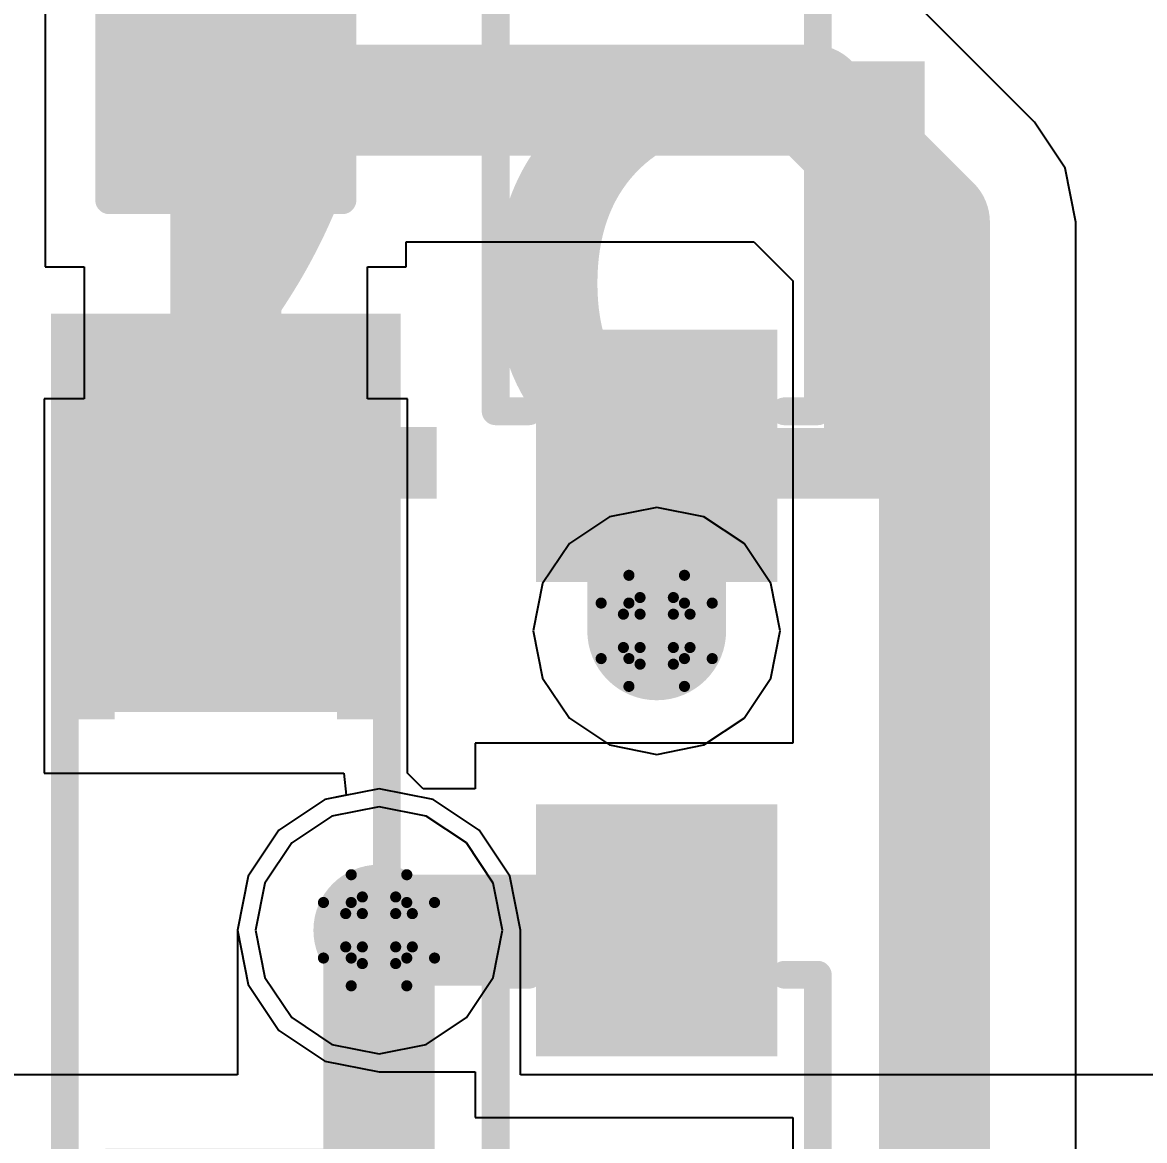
# Model space of a CAD drawing. Header units: inches. Extents: x 0 to 198, y 0 to 199.
# Drawn here: x 1.8011 to 2.0032, y 4.0982 to 4.2995 of the extents above; entities that cross this region are included whole.
import ezdxf

# ---------------------------------------------------------------- set-up
doc = ezdxf.new("R2010")
doc.units = ezdxf.units.IN
doc.header["$MEASUREMENT"] = 0
for name, color, linetype in [('Bottom Layer', 5, 'Continuous'), ('Bottom Overlay', 54, 'Continuous'), ('Bottom Paste', 16, 'Continuous'), ('Bottom Solder', 6, 'Continuous'), ('Drill Drawing', 1, 'Continuous'), ('Layer 1', 16, 'Continuous'), ('Layer 2', 76, 'Continuous'), ('Top Layer', 1, 'Continuous'), ('Top Overlay', 2, 'Continuous'), ('Via Holes', 16, 'Continuous')]:
    doc.layers.add(name, color=color, linetype=linetype)
doc.styles.add('Arial Black_Bold', font='', dxfattribs={"height": 0.2})
doc.styles.get('Arial Black_Bold').set_extended_font_data('Arial Black', bold=True)

# ---------------------------------------------------------------- blocks, each defined once
blk = doc.blocks.new('SFH617A_2X009T_37')
at = {"layer": 'Top Overlay'}
for points in [[(-0.2285979, 0.0459995, 0.005, 0.005, 0), (-0.2285979, 0.0559995, 0.005, 0.005, 0)], [(-0.2235979, 0.0509995, 0.005, 0.005, 0), (-0.2285979, 0.0559995, 0.005, 0.005, 0)], [(-0.2285979, 0.0459995, 0.005, 0.005, 0), (-0.2235979, 0.0509995, 0.005, 0.005, 0)]]:
    blk.add_lwpolyline(points, format="xyseb", dxfattribs=at)
for points in [[(-0.2298479, 0.0559995, 0.0025, 0.0025, 1), (-0.2273479, 0.0559995, 0.0025, 0.0025, 1)], [(-0.2298479, 0.0559995, 0.0025, 0.0025, 1), (-0.2273479, 0.0559995, 0.0025, 0.0025, 1)], [(-0.2248479, 0.0509995, 0.0025, 0.0025, 1), (-0.2223479, 0.0509995, 0.0025, 0.0025, 1)], [(-0.2248479, 0.0509995, 0.0025, 0.0025, 1), (-0.2223479, 0.0509995, 0.0025, 0.0025, 1)], [(-0.2298479, 0.0459995, 0.0025, 0.0025, 1), (-0.2273479, 0.0459995, 0.0025, 0.0025, 1)], [(-0.2298479, 0.0459995, 0.0025, 0.0025, 1), (-0.2273479, 0.0459995, 0.0025, 0.0025, 1)]]:
    blk.add_lwpolyline(points, format="xyseb", close=True, dxfattribs=at)
blk = doc.blocks.new('R___0603_B_116')
at = {"layer": 'Bottom Layer'}
for points in [[(-0.0450004, -0.0175009), (-0.0450004, 0.0174991), (-0.0150004, 0.0174991), (-0.0150004, -0.0175009)], [(0.0149996, -0.0175009), (0.0149996, 0.0174991), (0.0449996, 0.0174991), (0.0449996, -0.0175009)]]:
    blk.add_hatch(color=5, dxfattribs=at).paths.add_polyline_path(points)
at = {"layer": 'Bottom Paste'}
for points in [[(-0.0450004, -0.0175009), (-0.0450004, 0.0174991), (-0.0150004, 0.0174991), (-0.0150004, -0.0175009)], [(0.0149996, -0.0175009), (0.0149996, 0.0174991), (0.0449996, 0.0174991), (0.0449996, -0.0175009)]]:
    blk.add_hatch(color=16, dxfattribs=at).paths.add_polyline_path(points)
at = {"layer": 'Bottom Solder'}
for points in [[(-0.0490004, -0.0215009), (-0.0490004, 0.0214991), (-0.0110004, 0.0214991), (-0.0110004, -0.0215009)], [(0.0109996, -0.0215009), (0.0109996, 0.0214991), (0.0489996, 0.0214991), (0.0489996, -0.0215009)]]:
    blk.add_hatch(color=6, dxfattribs=at).paths.add_polyline_path(points)
at = {"layer": 'Bottom Overlay'}
for points in [[(-0.0480004, -0.0210009, 0.005, 0.005, 0), (-0.0480004, 0.0209991, 0.005, 0.005, 0)], [(0.0479996, 0.0209991, 0.005, 0.005, 0), (-0.0480004, 0.0209991, 0.005, 0.005, 0)], [(0.0479996, -0.0210009, 0.005, 0.005, 0), (0.0479996, 0.0209991, 0.005, 0.005, 0)], [(0.0479996, -0.0210009, 0.005, 0.005, 0), (-0.0480004, -0.0210009, 0.005, 0.005, 0)]]:
    blk.add_lwpolyline(points, format="xyseb", dxfattribs=at)
for points in [[(-0.0492504, 0.0209991, 0.0025, 0.0025, 1), (-0.0467504, 0.0209991, 0.0025, 0.0025, 1)], [(-0.0492504, 0.0209991, 0.0025, 0.0025, 1), (-0.0467504, 0.0209991, 0.0025, 0.0025, 1)], [(0.0467496, 0.0209991, 0.0025, 0.0025, 1), (0.0492496, 0.0209991, 0.0025, 0.0025, 1)], [(0.0467496, 0.0209991, 0.0025, 0.0025, 1), (0.0492496, 0.0209991, 0.0025, 0.0025, 1)], [(-0.0492504, -0.0210009, 0.0025, 0.0025, 1), (-0.0467504, -0.0210009, 0.0025, 0.0025, 1)], [(-0.0492504, -0.0210009, 0.0025, 0.0025, 1), (-0.0467504, -0.0210009, 0.0025, 0.0025, 1)], [(0.0467496, -0.0210009, 0.0025, 0.0025, 1), (0.0492496, -0.0210009, 0.0025, 0.0025, 1)], [(0.0467496, -0.0210009, 0.0025, 0.0025, 1), (0.0492496, -0.0210009, 0.0025, 0.0025, 1)]]:
    blk.add_lwpolyline(points, format="xyseb", close=True, dxfattribs=at)
blk = doc.blocks.new('SOD_123_B_269')
at = {"layer": 'Bottom Layer'}
for points in [[(-0.0807083, -0.01771565), (-0.0807083, 0.01771745), (-0.0433067, 0.01771745), (-0.0433067, -0.01771565)], [(0.0433077, -0.01771565), (0.0433077, 0.01771745), (0.0807093, 0.01771745), (0.0807093, -0.01771565)]]:
    blk.add_hatch(color=5, dxfattribs=at).paths.add_polyline_path(points)
at = {"layer": 'Bottom Overlay'}
for points in [[(0.0379985, 0.0199989), (0.1109985, 0.0199989), (0.1109985, 0.0314949), (0.0379985, 0.0314949)], [(0.0834535, -0.0310001), (0.1109955, -0.0310001), (0.1109955, 0.0309999), (0.0834535, 0.0309999)], [(0.0380015, -0.0314961), (0.1109995, -0.0314961), (0.1109995, -0.0200001), (0.0380015, -0.0200001)]]:
    blk.add_hatch(color=54, dxfattribs=at).paths.add_polyline_path(points)
at = {"layer": 'Bottom Paste'}
for points in [[(-0.0807083, -0.01771565), (-0.0807083, 0.01771745), (-0.0433067, 0.01771745), (-0.0433067, -0.01771565)], [(0.0433077, -0.01771565), (0.0433077, 0.01771745), (0.0807093, 0.01771745), (0.0807093, -0.01771565)]]:
    blk.add_hatch(color=16, dxfattribs=at).paths.add_polyline_path(points)
at = {"layer": 'Bottom Solder'}
for points in [[(-0.0847083, -0.02171565), (-0.0847083, 0.02171745), (-0.0393067, 0.02171745), (-0.0393067, -0.02171565)], [(0.0393077, -0.02171565), (0.0393077, 0.02171745), (0.0847093, 0.02171745), (0.0847093, -0.02171565)]]:
    blk.add_hatch(color=6, dxfattribs=at).paths.add_polyline_path(points)
at = {"layer": 'Bottom Overlay'}
for points in [[(-0.0539995, 0.0290009, 0.005, 0.005, 0), (-0.0539995, 0.0230009, 0.005, 0.005, 0)], [(-0.0539995, 0.0290009, 0.005, 0.005, 0), (0.0380005, 0.0290009, 0.005, 0.005, 0)], [(-0.0539995, -0.0229991, 0.005, 0.005, 0), (-0.0539995, -0.0289991, 0.005, 0.005, 0)], [(-0.0539995, -0.0289991, 0.005, 0.005, 0), (0.0380005, -0.0289991, 0.005, 0.005, 0)]]:
    blk.add_lwpolyline(points, format="xyseb", dxfattribs=at)
for points in [[(-0.0552495, 0.0290009, 0.0025, 0.0025, 1), (-0.0527495, 0.0290009, 0.0025, 0.0025, 1)], [(-0.0552495, 0.0290009, 0.0025, 0.0025, 1), (-0.0527495, 0.0290009, 0.0025, 0.0025, 1)], [(0.0367505, 0.0290009, 0.0025, 0.0025, 1), (0.0392505, 0.0290009, 0.0025, 0.0025, 1)], [(-0.0552495, 0.0230009, 0.0025, 0.0025, 1), (-0.0527495, 0.0230009, 0.0025, 0.0025, 1)], [(-0.0552495, -0.0229991, 0.0025, 0.0025, 1), (-0.0527495, -0.0229991, 0.0025, 0.0025, 1)], [(-0.0552495, -0.0289991, 0.0025, 0.0025, 1), (-0.0527495, -0.0289991, 0.0025, 0.0025, 1)], [(-0.0552495, -0.0289991, 0.0025, 0.0025, 1), (-0.0527495, -0.0289991, 0.0025, 0.0025, 1)], [(0.0367505, -0.0289991, 0.0025, 0.0025, 1), (0.0392505, -0.0289991, 0.0025, 0.0025, 1)]]:
    blk.add_lwpolyline(points, format="xyseb", close=True, dxfattribs=at)
blk = doc.blocks.new('SOD_123_B_270')
at = {"layer": 'Bottom Layer'}
for points in [[(-0.080709, -0.01771605), (-0.080709, 0.01771705), (-0.0433074, 0.01771705), (-0.0433074, -0.01771605)], [(0.043307, -0.01771605), (0.043307, 0.01771705), (0.0807086, 0.01771705), (0.0807086, -0.01771605)]]:
    blk.add_hatch(color=5, dxfattribs=at).paths.add_polyline_path(points)
at = {"layer": 'Bottom Overlay'}
for points in [[(0.0379978, 0.0199893), (0.1109978, 0.0199893), (0.1109978, 0.0314853), (0.0379978, 0.0314853)], [(0.0834698, -0.0310107), (0.1110138, -0.0310107), (0.1110138, 0.0309893), (0.0834698, 0.0309893)], [(0.0379998, -0.0315067), (0.1109998, -0.0315067), (0.1109998, -0.0200107), (0.0379998, -0.0200107)]]:
    blk.add_hatch(color=54, dxfattribs=at).paths.add_polyline_path(points)
at = {"layer": 'Bottom Paste'}
for points in [[(-0.080709, -0.01771605), (-0.080709, 0.01771705), (-0.0433074, 0.01771705), (-0.0433074, -0.01771605)], [(0.043307, -0.01771605), (0.043307, 0.01771705), (0.0807086, 0.01771705), (0.0807086, -0.01771605)]]:
    blk.add_hatch(color=16, dxfattribs=at).paths.add_polyline_path(points)
at = {"layer": 'Bottom Solder'}
for points in [[(-0.084709, -0.02171605), (-0.084709, 0.02171705), (-0.0393074, 0.02171705), (-0.0393074, -0.02171605)], [(0.039307, -0.02171605), (0.039307, 0.02171705), (0.0847086, 0.02171705), (0.0847086, -0.02171605)]]:
    blk.add_hatch(color=6, dxfattribs=at).paths.add_polyline_path(points)
at = {"layer": 'Bottom Overlay'}
for points in [[(-0.0540002, 0.0290005, 0.005, 0.005, 0), (-0.0540002, 0.0230005, 0.005, 0.005, 0)], [(-0.0540002, 0.0290005, 0.005, 0.005, 0), (0.0379998, 0.0290005, 0.005, 0.005, 0)], [(-0.0540002, -0.0229995, 0.005, 0.005, 0), (-0.0540002, -0.0289995, 0.005, 0.005, 0)], [(-0.0540002, -0.0289995, 0.005, 0.005, 0), (0.0379998, -0.0289995, 0.005, 0.005, 0)]]:
    blk.add_lwpolyline(points, format="xyseb", dxfattribs=at)
for points in [[(-0.0552502, 0.0290005, 0.0025, 0.0025, 1), (-0.0527502, 0.0290005, 0.0025, 0.0025, 1)], [(-0.0552502, 0.0290005, 0.0025, 0.0025, 1), (-0.0527502, 0.0290005, 0.0025, 0.0025, 1)], [(0.0367498, 0.0290005, 0.0025, 0.0025, 1), (0.0392498, 0.0290005, 0.0025, 0.0025, 1)], [(-0.0552502, 0.0230005, 0.0025, 0.0025, 1), (-0.0527502, 0.0230005, 0.0025, 0.0025, 1)], [(-0.0552502, -0.0229995, 0.0025, 0.0025, 1), (-0.0527502, -0.0229995, 0.0025, 0.0025, 1)], [(-0.0552502, -0.0289995, 0.0025, 0.0025, 1), (-0.0527502, -0.0289995, 0.0025, 0.0025, 1)], [(-0.0552502, -0.0289995, 0.0025, 0.0025, 1), (-0.0527502, -0.0289995, 0.0025, 0.0025, 1)], [(0.0367498, -0.0289995, 0.0025, 0.0025, 1), (0.0392498, -0.0289995, 0.0025, 0.0025, 1)]]:
    blk.add_lwpolyline(points, format="xyseb", close=True, dxfattribs=at)
blk = doc.blocks.new('SOD_123_B_273')
at = {"layer": 'Bottom Layer'}
for points in [[(-0.0807086, -0.01771665), (-0.0807086, 0.01771645), (-0.043307, 0.01771645), (-0.043307, -0.01771665)], [(0.0433074, -0.01771665), (0.0433074, 0.01771645), (0.080709, 0.01771645), (0.080709, -0.01771665)]]:
    blk.add_hatch(color=5, dxfattribs=at).paths.add_polyline_path(points)
at = {"layer": 'Bottom Overlay'}
for points in [[(0.0379888, 0.0199989), (0.1109868, 0.0199989), (0.1109868, 0.0314949), (0.0379888, 0.0314949)], [(0.0834378, -0.0310001), (0.1109818, -0.0310001), (0.1109818, 0.0309999), (0.0834378, 0.0309999)], [(0.0379878, -0.0314961), (0.1109878, -0.0314961), (0.1109878, -0.0200001), (0.0379878, -0.0200001)]]:
    blk.add_hatch(color=54, dxfattribs=at).paths.add_polyline_path(points)
at = {"layer": 'Bottom Paste'}
for points in [[(-0.0807086, -0.01771665), (-0.0807086, 0.01771645), (-0.043307, 0.01771645), (-0.043307, -0.01771665)], [(0.0433074, -0.01771665), (0.0433074, 0.01771645), (0.080709, 0.01771645), (0.080709, -0.01771665)]]:
    blk.add_hatch(color=16, dxfattribs=at).paths.add_polyline_path(points)
at = {"layer": 'Bottom Solder'}
for points in [[(-0.0847086, -0.02171665), (-0.0847086, 0.02171645), (-0.039307, 0.02171645), (-0.039307, -0.02171665)], [(0.0393074, -0.02171665), (0.0393074, 0.02171645), (0.084709, 0.02171645), (0.084709, -0.02171665)]]:
    blk.add_hatch(color=6, dxfattribs=at).paths.add_polyline_path(points)
at = {"layer": 'Bottom Overlay'}
for points in [[(-0.0539998, 0.0229999, 0.005, 0.005, 0), (-0.0539998, 0.0289999, 0.005, 0.005, 0)], [(0.0380002, 0.0289999, 0.005, 0.005, 0), (-0.0539998, 0.0289999, 0.005, 0.005, 0)], [(-0.0539998, -0.0290001, 0.005, 0.005, 0), (-0.0539998, -0.0230001, 0.005, 0.005, 0)], [(0.0380002, -0.0290001, 0.005, 0.005, 0), (-0.0539998, -0.0290001, 0.005, 0.005, 0)]]:
    blk.add_lwpolyline(points, format="xyseb", dxfattribs=at)
for points in [[(-0.0552498, 0.0289999, 0.0025, 0.0025, 1), (-0.0527498, 0.0289999, 0.0025, 0.0025, 1)], [(-0.0552498, 0.0289999, 0.0025, 0.0025, 1), (-0.0527498, 0.0289999, 0.0025, 0.0025, 1)], [(0.0367502, 0.0289999, 0.0025, 0.0025, 1), (0.0392502, 0.0289999, 0.0025, 0.0025, 1)], [(-0.0552498, 0.0229999, 0.0025, 0.0025, 1), (-0.0527498, 0.0229999, 0.0025, 0.0025, 1)], [(-0.0552498, -0.0230001, 0.0025, 0.0025, 1), (-0.0527498, -0.0230001, 0.0025, 0.0025, 1)], [(-0.0552498, -0.0290001, 0.0025, 0.0025, 1), (-0.0527498, -0.0290001, 0.0025, 0.0025, 1)], [(-0.0552498, -0.0290001, 0.0025, 0.0025, 1), (-0.0527498, -0.0290001, 0.0025, 0.0025, 1)], [(0.0367502, -0.0290001, 0.0025, 0.0025, 1), (0.0392502, -0.0290001, 0.0025, 0.0025, 1)]]:
    blk.add_lwpolyline(points, format="xyseb", close=True, dxfattribs=at)

msp = doc.modelspace()

# ---------------------------------------------------------------- hatches: boundary and pattern name
at = {"layer": 'Bottom Layer'}
h = msp.add_hatch(color=5, dxfattribs=at)
edge = h.paths.add_edge_path()
edge.add_arc((1.9153102, 4.19), 0.011811, 0, 360)
h = msp.add_hatch(color=5, dxfattribs=at)
edge = h.paths.add_edge_path()
edge.add_arc((1.8653096, 4.1360874), 0.011811, 0, 360)
at = {"layer": 'Layer 1'}
h = msp.add_hatch(color=16, dxfattribs=at)
edge = h.paths.add_edge_path()
edge.add_arc((1.9153102, 4.19), 0.011811, 0, 360)
h = msp.add_hatch(color=16, dxfattribs=at)
edge = h.paths.add_edge_path()
edge.add_arc((1.8653096, 4.1360874), 0.011811, 0, 360)
at = {"layer": 'Layer 2'}
h = msp.add_hatch(color=76, dxfattribs=at)
edge = h.paths.add_edge_path()
edge.add_arc((1.9153102, 4.19), 0.011811, 0, 360)
h = msp.add_hatch(color=76, dxfattribs=at)
edge = h.paths.add_edge_path()
edge.add_arc((1.8653096, 4.1360874), 0.011811, 0, 360)
at = {"layer": 'Top Layer'}
h = msp.add_hatch(color=1, dxfattribs=at)
edge = h.paths.add_edge_path()
edge.add_arc((1.9153102, 4.19), 0.011811, 0, 360)
h = msp.add_hatch(color=1, dxfattribs=at)
edge = h.paths.add_edge_path()
edge.add_arc((1.8653096, 4.1360874), 0.011811, 0, 360)
at = {"layer": 'Via Holes'}
h = msp.add_hatch(color=7, dxfattribs=at)
edge = h.paths.add_edge_path()
edge.add_arc((1.9153102, 4.19), 0.0059055, 0, 360)
h = msp.add_hatch(color=7, dxfattribs=at)
edge = h.paths.add_edge_path()
edge.add_arc((1.8653096, 4.1360874), 0.0059055, 0, 360)

# ---------------------------------------------------------------- linework, layer by layer
at = {"layer": 'Bottom Layer'}
for p, q in [((1.8052256, 4.3155359), (1.8052256, 4.2555359)), ((1.9833336, 4.2815808), (1.9613545, 4.3035599)), ((1.9888591, 4.2733114), (1.9833336, 4.2815808)), ((1.9907994, 4.2635568), (1.9888591, 4.2733114)), ((1.9907994, 3.9960398), (1.9907994, 4.2635568)), ((1.8702256, 4.2555359), (1.8702256, 4.2600461)), ((1.8702256, 4.2600461), (1.9327723, 4.2600461)), ((1.9327723, 4.2600461), (1.9398198, 4.2529986)), ((1.8052256, 4.2555359), (1.8122388, 4.2555359)), ((1.8122388, 4.2555359), (1.8122388, 4.2317967)), ((1.8632184, 4.2317967), (1.8632184, 4.2555359)), ((1.8632184, 4.2555359), (1.8702256, 4.2555359)), ((1.9398198, 4.2529986), (1.9398198, 4.1697859)), ((1.8122388, 4.2317967), (1.8050091, 4.2317967)), ((1.8050091, 4.2317967), (1.8050091, 4.1643951)), ((1.8704421, 4.2317967), (1.8632184, 4.2317967)), ((1.8704421, 4.1643952), (1.8704421, 4.2317967)), ((1.9398198, 4.1697859), (1.8825951, 4.1697859)), ((1.8825951, 4.1697859), (1.8825951, 4.1615772)), ((1.8050091, 4.1643951), (1.8589728, 4.1643951)), ((1.8589728, 4.1643951), (1.8593667, 4.1603951)), ((1.8732749, 4.1615772), (1.8704421, 4.1643952)), ((1.8593667, 4.1603951), (1.8555551, 4.1596369)), ((1.8825951, 4.1615772), (1.8732749, 4.1615772)), ((1.8555551, 4.1596369), (1.8472856, 4.1541114)), ((1.8472856, 4.1541114), (1.8417601, 4.1458419)), ((1.8417601, 4.1458419), (1.8398198, 4.1360874)), ((1.8398198, 4.1360874), (1.8417601, 4.1263329)), ((1.8417601, 4.1263329), (1.8472856, 4.1180634)), ((1.8472856, 4.1180634), (1.8555551, 4.1125379)), ((1.8555551, 4.1125379), (1.8653096, 4.1105976)), ((1.8653096, 4.1105976), (1.8825951, 4.1105976)), ((1.8825951, 4.1105976), (1.8825951, 4.1023843)), ((1.8825951, 4.1023843), (1.9398198, 4.1023843)), ((1.9398198, 4.1023843), (1.9398198, 3.9960398))]:
    msp.add_line(p, q, dxfattribs=at)
for points in [[(1.8377276, 4.2855359, 0.02, 0.02, 0), (1.9433305, 4.2855359, 0.02, 0.02, 0)], [(1.8377276, 4.2855359, 0.02, 0.02, 0), (1.8377286, 4.2855349, 0.02, 0.02, 0)], [(1.8377286, 4.1980969, 0.02, 0.02, 0), (1.8377286, 4.2855349, 0.02, 0.02, 0)], [(1.9433305, 4.2855359, 0.02, 0.02, 0), (1.9653096, 4.2635568, 0.02, 0.02, 0)], [(1.9653096, 3.9960398, 0.02, 0.02, 0), (1.9653096, 4.2635568, 0.02, 0.02, 0)], [(1.9153096, 4.2215199, 0.025, 0.025, 0), (1.9153102, 4.2215193, 0.025, 0.025, 0)], [(1.9153102, 4.19, 0.025, 0.025, 0), (1.9153102, 4.2215193, 0.025, 0.025, 0)], [(1.8377286, 4.1980969, 0.02, 0.02, 0), (1.8377296, 4.1980959, 0.02, 0.02, 0)], [(1.8653096, 4.1360874, 0.02, 0.02, 0), (1.9153096, 4.1360874, 0.02, 0.02, 0)]]:
    msp.add_lwpolyline(points, format="xyseb", dxfattribs=at)
for points in [[(1.8327276, 4.2855359, 0.01, 0.01, 1), (1.8427276, 4.2855359, 0.01, 0.01, 1)], [(1.8327276, 4.2855359, 0.01, 0.01, 1), (1.8427276, 4.2855359, 0.01, 0.01, 1)], [(1.8327286, 4.2855349, 0.01, 0.01, 1), (1.8427286, 4.2855349, 0.01, 0.01, 1)], [(1.8327286, 4.2855349, 0.01, 0.01, 1), (1.8427286, 4.2855349, 0.01, 0.01, 1)], [(1.9383305, 4.2855359, 0.01, 0.01, 1), (1.9483305, 4.2855359, 0.01, 0.01, 1)], [(1.9383305, 4.2855359, 0.01, 0.01, 1), (1.9483305, 4.2855359, 0.01, 0.01, 1)], [(1.9603096, 4.2635568, 0.01, 0.01, 1), (1.9703096, 4.2635568, 0.01, 0.01, 1)], [(1.9603096, 4.2635568, 0.01, 0.01, 1), (1.9703096, 4.2635568, 0.01, 0.01, 1)], [(1.9090596, 4.2215199, 0.0125, 0.0125, 1), (1.9215596, 4.2215199, 0.0125, 0.0125, 1)], [(1.9090602, 4.2215193, 0.0125, 0.0125, 1), (1.9215602, 4.2215193, 0.0125, 0.0125, 1)], [(1.9090602, 4.2215193, 0.0125, 0.0125, 1), (1.9215602, 4.2215193, 0.0125, 0.0125, 1)], [(1.8327286, 4.1980969, 0.01, 0.01, 1), (1.8427286, 4.1980969, 0.01, 0.01, 1)], [(1.8327286, 4.1980969, 0.01, 0.01, 1), (1.8427286, 4.1980969, 0.01, 0.01, 1)], [(1.8327296, 4.1980959, 0.01, 0.01, 1), (1.8427296, 4.1980959, 0.01, 0.01, 1)], [(1.9090602, 4.19, 0.0125, 0.0125, 1), (1.9215602, 4.19, 0.0125, 0.0125, 1)], [(1.8603096, 4.1360874, 0.01, 0.01, 1), (1.8703096, 4.1360874, 0.01, 0.01, 1)], [(1.9103096, 4.1360874, 0.01, 0.01, 1), (1.9203096, 4.1360874, 0.01, 0.01, 1)]]:
    msp.add_lwpolyline(points, format="xyseb", close=True, dxfattribs=at)
at = {"layer": 'Drill Drawing'}
for points in [[(1.9103102, 4.195, 0.002, 0.002, 0), (1.9103102, 4.2, 0.002, 0.002, 0)], [(1.9103102, 4.2, 0.002, 0.002, 0), (1.9203102, 4.2, 0.002, 0.002, 0)], [(1.9203102, 4.195, 0.002, 0.002, 0), (1.9203102, 4.2, 0.002, 0.002, 0)], [(1.9123102, 4.193, 0.002, 0.002, 0), (1.9123102, 4.196, 0.002, 0.002, 0)], [(1.9123102, 4.196, 0.002, 0.002, 0), (1.9183102, 4.196, 0.002, 0.002, 0)], [(1.9183102, 4.193, 0.002, 0.002, 0), (1.9183102, 4.196, 0.002, 0.002, 0)], [(1.9053102, 4.185, 0.002, 0.002, 0), (1.9053102, 4.195, 0.002, 0.002, 0)], [(1.9053102, 4.195, 0.002, 0.002, 0), (1.9103102, 4.195, 0.002, 0.002, 0)], [(1.9203102, 4.195, 0.002, 0.002, 0), (1.9253102, 4.195, 0.002, 0.002, 0)], [(1.9253102, 4.185, 0.002, 0.002, 0), (1.9253102, 4.195, 0.002, 0.002, 0)], [(1.9093102, 4.187, 0.002, 0.002, 0), (1.9093102, 4.193, 0.002, 0.002, 0)], [(1.9093102, 4.193, 0.002, 0.002, 0), (1.9123102, 4.193, 0.002, 0.002, 0)], [(1.9183102, 4.193, 0.002, 0.002, 0), (1.9213102, 4.193, 0.002, 0.002, 0)], [(1.9213102, 4.187, 0.002, 0.002, 0), (1.9213102, 4.193, 0.002, 0.002, 0)], [(1.9093102, 4.187, 0.002, 0.002, 0), (1.9123102, 4.187, 0.002, 0.002, 0)], [(1.9123102, 4.184, 0.002, 0.002, 0), (1.9123102, 4.187, 0.002, 0.002, 0)], [(1.9183102, 4.187, 0.002, 0.002, 0), (1.9213102, 4.187, 0.002, 0.002, 0)], [(1.9183102, 4.184, 0.002, 0.002, 0), (1.9183102, 4.187, 0.002, 0.002, 0)], [(1.9053102, 4.185, 0.002, 0.002, 0), (1.9103102, 4.185, 0.002, 0.002, 0)], [(1.9103102, 4.18, 0.002, 0.002, 0), (1.9103102, 4.185, 0.002, 0.002, 0)], [(1.9123102, 4.184, 0.002, 0.002, 0), (1.9183102, 4.184, 0.002, 0.002, 0)], [(1.9203102, 4.185, 0.002, 0.002, 0), (1.9253102, 4.185, 0.002, 0.002, 0)], [(1.9203102, 4.18, 0.002, 0.002, 0), (1.9203102, 4.185, 0.002, 0.002, 0)], [(1.9103102, 4.18, 0.002, 0.002, 0), (1.9203102, 4.18, 0.002, 0.002, 0)], [(1.8603096, 4.1410874, 0.002, 0.002, 0), (1.8603096, 4.1460874, 0.002, 0.002, 0)], [(1.8603096, 4.1460874, 0.002, 0.002, 0), (1.8703096, 4.1460874, 0.002, 0.002, 0)], [(1.8703096, 4.1410874, 0.002, 0.002, 0), (1.8703096, 4.1460874, 0.002, 0.002, 0)], [(1.8553096, 4.1310874, 0.002, 0.002, 0), (1.8553096, 4.1410874, 0.002, 0.002, 0)], [(1.8553096, 4.1410874, 0.002, 0.002, 0), (1.8603096, 4.1410874, 0.002, 0.002, 0)], [(1.8623096, 4.1390874, 0.002, 0.002, 0), (1.8623096, 4.1420874, 0.002, 0.002, 0)], [(1.8623096, 4.1420874, 0.002, 0.002, 0), (1.8683096, 4.1420874, 0.002, 0.002, 0)], [(1.8683096, 4.1390874, 0.002, 0.002, 0), (1.8683096, 4.1420874, 0.002, 0.002, 0)], [(1.8703096, 4.1410874, 0.002, 0.002, 0), (1.8753096, 4.1410874, 0.002, 0.002, 0)], [(1.8753096, 4.1310874, 0.002, 0.002, 0), (1.8753096, 4.1410874, 0.002, 0.002, 0)], [(1.8593096, 4.1330874, 0.002, 0.002, 0), (1.8593096, 4.1390874, 0.002, 0.002, 0)], [(1.8593096, 4.1390874, 0.002, 0.002, 0), (1.8623096, 4.1390874, 0.002, 0.002, 0)], [(1.8683096, 4.1390874, 0.002, 0.002, 0), (1.8713096, 4.1390874, 0.002, 0.002, 0)], [(1.8713096, 4.1330874, 0.002, 0.002, 0), (1.8713096, 4.1390874, 0.002, 0.002, 0)], [(1.8593096, 4.1330874, 0.002, 0.002, 0), (1.8623096, 4.1330874, 0.002, 0.002, 0)], [(1.8623096, 4.1300874, 0.002, 0.002, 0), (1.8623096, 4.1330874, 0.002, 0.002, 0)], [(1.8683096, 4.1330874, 0.002, 0.002, 0), (1.8713096, 4.1330874, 0.002, 0.002, 0)], [(1.8683096, 4.1300874, 0.002, 0.002, 0), (1.8683096, 4.1330874, 0.002, 0.002, 0)], [(1.8553096, 4.1310874, 0.002, 0.002, 0), (1.8603096, 4.1310874, 0.002, 0.002, 0)], [(1.8603096, 4.1260874, 0.002, 0.002, 0), (1.8603096, 4.1310874, 0.002, 0.002, 0)], [(1.8703096, 4.1310874, 0.002, 0.002, 0), (1.8753096, 4.1310874, 0.002, 0.002, 0)], [(1.8703096, 4.1260874, 0.002, 0.002, 0), (1.8703096, 4.1310874, 0.002, 0.002, 0)], [(1.8623096, 4.1300874, 0.002, 0.002, 0), (1.8683096, 4.1300874, 0.002, 0.002, 0)], [(1.8603096, 4.1260874, 0.002, 0.002, 0), (1.8703096, 4.1260874, 0.002, 0.002, 0)]]:
    msp.add_lwpolyline(points, format="xyseb", dxfattribs=at)
for points in [[(1.9098102, 4.2, 0.001, 0.001, 1), (1.9108102, 4.2, 0.001, 0.001, 1)], [(1.9098102, 4.2, 0.001, 0.001, 1), (1.9108102, 4.2, 0.001, 0.001, 1)], [(1.9198102, 4.2, 0.001, 0.001, 1), (1.9208102, 4.2, 0.001, 0.001, 1)], [(1.9198102, 4.2, 0.001, 0.001, 1), (1.9208102, 4.2, 0.001, 0.001, 1)], [(1.9118102, 4.196, 0.001, 0.001, 1), (1.9128102, 4.196, 0.001, 0.001, 1)], [(1.9118102, 4.196, 0.001, 0.001, 1), (1.9128102, 4.196, 0.001, 0.001, 1)], [(1.9178102, 4.196, 0.001, 0.001, 1), (1.9188102, 4.196, 0.001, 0.001, 1)], [(1.9178102, 4.196, 0.001, 0.001, 1), (1.9188102, 4.196, 0.001, 0.001, 1)], [(1.9048102, 4.195, 0.001, 0.001, 1), (1.9058102, 4.195, 0.001, 0.001, 1)], [(1.9048102, 4.195, 0.001, 0.001, 1), (1.9058102, 4.195, 0.001, 0.001, 1)], [(1.9098102, 4.195, 0.001, 0.001, 1), (1.9108102, 4.195, 0.001, 0.001, 1)], [(1.9098102, 4.195, 0.001, 0.001, 1), (1.9108102, 4.195, 0.001, 0.001, 1)], [(1.9198102, 4.195, 0.001, 0.001, 1), (1.9208102, 4.195, 0.001, 0.001, 1)], [(1.9198102, 4.195, 0.001, 0.001, 1), (1.9208102, 4.195, 0.001, 0.001, 1)], [(1.9248102, 4.195, 0.001, 0.001, 1), (1.9258102, 4.195, 0.001, 0.001, 1)], [(1.9248102, 4.195, 0.001, 0.001, 1), (1.9258102, 4.195, 0.001, 0.001, 1)], [(1.9088102, 4.193, 0.001, 0.001, 1), (1.9098102, 4.193, 0.001, 0.001, 1)], [(1.9088102, 4.193, 0.001, 0.001, 1), (1.9098102, 4.193, 0.001, 0.001, 1)], [(1.9118102, 4.193, 0.001, 0.001, 1), (1.9128102, 4.193, 0.001, 0.001, 1)], [(1.9118102, 4.193, 0.001, 0.001, 1), (1.9128102, 4.193, 0.001, 0.001, 1)], [(1.9178102, 4.193, 0.001, 0.001, 1), (1.9188102, 4.193, 0.001, 0.001, 1)], [(1.9178102, 4.193, 0.001, 0.001, 1), (1.9188102, 4.193, 0.001, 0.001, 1)], [(1.9208102, 4.193, 0.001, 0.001, 1), (1.9218102, 4.193, 0.001, 0.001, 1)], [(1.9208102, 4.193, 0.001, 0.001, 1), (1.9218102, 4.193, 0.001, 0.001, 1)], [(1.9088102, 4.187, 0.001, 0.001, 1), (1.9098102, 4.187, 0.001, 0.001, 1)], [(1.9088102, 4.187, 0.001, 0.001, 1), (1.9098102, 4.187, 0.001, 0.001, 1)], [(1.9118102, 4.187, 0.001, 0.001, 1), (1.9128102, 4.187, 0.001, 0.001, 1)], [(1.9118102, 4.187, 0.001, 0.001, 1), (1.9128102, 4.187, 0.001, 0.001, 1)], [(1.9178102, 4.187, 0.001, 0.001, 1), (1.9188102, 4.187, 0.001, 0.001, 1)], [(1.9178102, 4.187, 0.001, 0.001, 1), (1.9188102, 4.187, 0.001, 0.001, 1)], [(1.9208102, 4.187, 0.001, 0.001, 1), (1.9218102, 4.187, 0.001, 0.001, 1)], [(1.9208102, 4.187, 0.001, 0.001, 1), (1.9218102, 4.187, 0.001, 0.001, 1)], [(1.9048102, 4.185, 0.001, 0.001, 1), (1.9058102, 4.185, 0.001, 0.001, 1)], [(1.9048102, 4.185, 0.001, 0.001, 1), (1.9058102, 4.185, 0.001, 0.001, 1)], [(1.9098102, 4.185, 0.001, 0.001, 1), (1.9108102, 4.185, 0.001, 0.001, 1)], [(1.9098102, 4.185, 0.001, 0.001, 1), (1.9108102, 4.185, 0.001, 0.001, 1)], [(1.9118102, 4.184, 0.001, 0.001, 1), (1.9128102, 4.184, 0.001, 0.001, 1)], [(1.9118102, 4.184, 0.001, 0.001, 1), (1.9128102, 4.184, 0.001, 0.001, 1)], [(1.9178102, 4.184, 0.001, 0.001, 1), (1.9188102, 4.184, 0.001, 0.001, 1)], [(1.9178102, 4.184, 0.001, 0.001, 1), (1.9188102, 4.184, 0.001, 0.001, 1)], [(1.9198102, 4.185, 0.001, 0.001, 1), (1.9208102, 4.185, 0.001, 0.001, 1)], [(1.9198102, 4.185, 0.001, 0.001, 1), (1.9208102, 4.185, 0.001, 0.001, 1)], [(1.9248102, 4.185, 0.001, 0.001, 1), (1.9258102, 4.185, 0.001, 0.001, 1)], [(1.9248102, 4.185, 0.001, 0.001, 1), (1.9258102, 4.185, 0.001, 0.001, 1)], [(1.9098102, 4.18, 0.001, 0.001, 1), (1.9108102, 4.18, 0.001, 0.001, 1)], [(1.9098102, 4.18, 0.001, 0.001, 1), (1.9108102, 4.18, 0.001, 0.001, 1)], [(1.9198102, 4.18, 0.001, 0.001, 1), (1.9208102, 4.18, 0.001, 0.001, 1)], [(1.9198102, 4.18, 0.001, 0.001, 1), (1.9208102, 4.18, 0.001, 0.001, 1)], [(1.8598096, 4.1460874, 0.001, 0.001, 1), (1.8608096, 4.1460874, 0.001, 0.001, 1)], [(1.8598096, 4.1460874, 0.001, 0.001, 1), (1.8608096, 4.1460874, 0.001, 0.001, 1)], [(1.8698096, 4.1460874, 0.001, 0.001, 1), (1.8708096, 4.1460874, 0.001, 0.001, 1)], [(1.8698096, 4.1460874, 0.001, 0.001, 1), (1.8708096, 4.1460874, 0.001, 0.001, 1)], [(1.8548096, 4.1410874, 0.001, 0.001, 1), (1.8558096, 4.1410874, 0.001, 0.001, 1)], [(1.8548096, 4.1410874, 0.001, 0.001, 1), (1.8558096, 4.1410874, 0.001, 0.001, 1)], [(1.8598096, 4.1410874, 0.001, 0.001, 1), (1.8608096, 4.1410874, 0.001, 0.001, 1)], [(1.8598096, 4.1410874, 0.001, 0.001, 1), (1.8608096, 4.1410874, 0.001, 0.001, 1)], [(1.8618096, 4.1420874, 0.001, 0.001, 1), (1.8628096, 4.1420874, 0.001, 0.001, 1)], [(1.8618096, 4.1420874, 0.001, 0.001, 1), (1.8628096, 4.1420874, 0.001, 0.001, 1)], [(1.8678096, 4.1420874, 0.001, 0.001, 1), (1.8688096, 4.1420874, 0.001, 0.001, 1)], [(1.8678096, 4.1420874, 0.001, 0.001, 1), (1.8688096, 4.1420874, 0.001, 0.001, 1)], [(1.8698096, 4.1410874, 0.001, 0.001, 1), (1.8708096, 4.1410874, 0.001, 0.001, 1)], [(1.8698096, 4.1410874, 0.001, 0.001, 1), (1.8708096, 4.1410874, 0.001, 0.001, 1)], [(1.8748096, 4.1410874, 0.001, 0.001, 1), (1.8758096, 4.1410874, 0.001, 0.001, 1)], [(1.8748096, 4.1410874, 0.001, 0.001, 1), (1.8758096, 4.1410874, 0.001, 0.001, 1)], [(1.8588096, 4.1390874, 0.001, 0.001, 1), (1.8598096, 4.1390874, 0.001, 0.001, 1)], [(1.8588096, 4.1390874, 0.001, 0.001, 1), (1.8598096, 4.1390874, 0.001, 0.001, 1)], [(1.8618096, 4.1390874, 0.001, 0.001, 1), (1.8628096, 4.1390874, 0.001, 0.001, 1)], [(1.8618096, 4.1390874, 0.001, 0.001, 1), (1.8628096, 4.1390874, 0.001, 0.001, 1)], [(1.8678096, 4.1390874, 0.001, 0.001, 1), (1.8688096, 4.1390874, 0.001, 0.001, 1)], [(1.8678096, 4.1390874, 0.001, 0.001, 1), (1.8688096, 4.1390874, 0.001, 0.001, 1)], [(1.8708096, 4.1390874, 0.001, 0.001, 1), (1.8718096, 4.1390874, 0.001, 0.001, 1)], [(1.8708096, 4.1390874, 0.001, 0.001, 1), (1.8718096, 4.1390874, 0.001, 0.001, 1)], [(1.8588096, 4.1330874, 0.001, 0.001, 1), (1.8598096, 4.1330874, 0.001, 0.001, 1)], [(1.8588096, 4.1330874, 0.001, 0.001, 1), (1.8598096, 4.1330874, 0.001, 0.001, 1)], [(1.8618096, 4.1330874, 0.001, 0.001, 1), (1.8628096, 4.1330874, 0.001, 0.001, 1)], [(1.8618096, 4.1330874, 0.001, 0.001, 1), (1.8628096, 4.1330874, 0.001, 0.001, 1)], [(1.8678096, 4.1330874, 0.001, 0.001, 1), (1.8688096, 4.1330874, 0.001, 0.001, 1)], [(1.8678096, 4.1330874, 0.001, 0.001, 1), (1.8688096, 4.1330874, 0.001, 0.001, 1)], [(1.8708096, 4.1330874, 0.001, 0.001, 1), (1.8718096, 4.1330874, 0.001, 0.001, 1)], [(1.8708096, 4.1330874, 0.001, 0.001, 1), (1.8718096, 4.1330874, 0.001, 0.001, 1)], [(1.8548096, 4.1310874, 0.001, 0.001, 1), (1.8558096, 4.1310874, 0.001, 0.001, 1)], [(1.8548096, 4.1310874, 0.001, 0.001, 1), (1.8558096, 4.1310874, 0.001, 0.001, 1)], [(1.8598096, 4.1310874, 0.001, 0.001, 1), (1.8608096, 4.1310874, 0.001, 0.001, 1)], [(1.8598096, 4.1310874, 0.001, 0.001, 1), (1.8608096, 4.1310874, 0.001, 0.001, 1)], [(1.8698096, 4.1310874, 0.001, 0.001, 1), (1.8708096, 4.1310874, 0.001, 0.001, 1)], [(1.8698096, 4.1310874, 0.001, 0.001, 1), (1.8708096, 4.1310874, 0.001, 0.001, 1)], [(1.8748096, 4.1310874, 0.001, 0.001, 1), (1.8758096, 4.1310874, 0.001, 0.001, 1)], [(1.8748096, 4.1310874, 0.001, 0.001, 1), (1.8758096, 4.1310874, 0.001, 0.001, 1)], [(1.8618096, 4.1300874, 0.001, 0.001, 1), (1.8628096, 4.1300874, 0.001, 0.001, 1)], [(1.8618096, 4.1300874, 0.001, 0.001, 1), (1.8628096, 4.1300874, 0.001, 0.001, 1)], [(1.8678096, 4.1300874, 0.001, 0.001, 1), (1.8688096, 4.1300874, 0.001, 0.001, 1)], [(1.8678096, 4.1300874, 0.001, 0.001, 1), (1.8688096, 4.1300874, 0.001, 0.001, 1)], [(1.8598096, 4.1260874, 0.001, 0.001, 1), (1.8608096, 4.1260874, 0.001, 0.001, 1)], [(1.8598096, 4.1260874, 0.001, 0.001, 1), (1.8608096, 4.1260874, 0.001, 0.001, 1)], [(1.8698096, 4.1260874, 0.001, 0.001, 1), (1.8708096, 4.1260874, 0.001, 0.001, 1)], [(1.8698096, 4.1260874, 0.001, 0.001, 1), (1.8708096, 4.1260874, 0.001, 0.001, 1)]]:
    msp.add_lwpolyline(points, format="xyseb", close=True, dxfattribs=at)
at = {"layer": 'Layer 1'}
for p, q in [((1.8653096, 4.1583257), (1.8567994, 4.1566329)), ((1.8738198, 4.1566329), (1.8653096, 4.1583257)), ((1.8567994, 4.1566329), (1.8495847, 4.1518123)), ((1.8810345, 4.1518123), (1.8738198, 4.1566329)), ((1.8495847, 4.1518123), (1.8447641, 4.1445976)), ((1.8858551, 4.1445976), (1.8810345, 4.1518123)), ((1.8447641, 4.1445976), (1.8430713, 4.1360874)), ((1.8875479, 4.1360874), (1.8858551, 4.1445976)), ((1.8430713, 4.1360874), (1.8447641, 4.1275772)), ((1.8858551, 4.1275772), (1.8875479, 4.1360874)), ((1.8447641, 4.1275772), (1.8495847, 4.1203625)), ((1.8810345, 4.1203625), (1.8858551, 4.1275772)), ((1.8495847, 4.1203625), (1.8567994, 4.1155419)), ((1.8738198, 4.1155419), (1.8810345, 4.1203625)), ((1.8567994, 4.1155419), (1.8653096, 4.1138491)), ((1.8653096, 4.1138491), (1.8738198, 4.1155419))]:
    msp.add_line(p, q, dxfattribs=at)
at = {"layer": 'Layer 2'}
for p, q in [((1.9153102, 4.2122383), (1.9068, 4.2105455)), ((1.9238204, 4.2105455), (1.9153102, 4.2122383)), ((1.9068, 4.2105455), (1.8995853, 4.2057249)), ((1.9310351, 4.2057249), (1.9238204, 4.2105455)), ((1.8995853, 4.2057249), (1.8947647, 4.1985102)), ((1.9358557, 4.1985102), (1.9310351, 4.2057249)), ((1.8947647, 4.1985102), (1.8930719, 4.19)), ((1.9375485, 4.19), (1.9358557, 4.1985102)), ((1.8930719, 4.19), (1.8947647, 4.1814898)), ((1.9358557, 4.1814898), (1.9375485, 4.19)), ((1.8947647, 4.1814898), (1.8995853, 4.1742751)), ((1.9310351, 4.1742751), (1.9358557, 4.1814898)), ((1.8995853, 4.1742751), (1.9068, 4.1694545)), ((1.9238204, 4.1694545), (1.9310351, 4.1742751)), ((1.9068, 4.1694545), (1.9153102, 4.1677617)), ((1.9153102, 4.1677617), (1.9238204, 4.1694545)), ((1.8653096, 4.1583257), (1.8567994, 4.1566329)), ((1.8738198, 4.1566329), (1.8653096, 4.1583257)), ((1.8567994, 4.1566329), (1.8495847, 4.1518123)), ((1.8810345, 4.1518123), (1.8738198, 4.1566329)), ((1.8495847, 4.1518123), (1.8447641, 4.1445976)), ((1.8858551, 4.1445976), (1.8810345, 4.1518123)), ((1.8447641, 4.1445976), (1.8430713, 4.1360874)), ((1.8875479, 4.1360874), (1.8858551, 4.1445976)), ((1.8430713, 4.1360874), (1.8447641, 4.1275772)), ((1.8858551, 4.1275772), (1.8875479, 4.1360874)), ((1.8447641, 4.1275772), (1.8495847, 4.1203625)), ((1.8810345, 4.1203625), (1.8858551, 4.1275772)), ((1.8495847, 4.1203625), (1.8567994, 4.1155419)), ((1.8738198, 4.1155419), (1.8810345, 4.1203625)), ((1.8567994, 4.1155419), (1.8653096, 4.1138491)), ((1.8653096, 4.1138491), (1.8738198, 4.1155419))]:
    msp.add_line(p, q, dxfattribs=at)
at = {"layer": 'Top Layer'}
for p, q in [((1.8653096, 4.1615752), (1.8555551, 4.1596349)), ((1.8750641, 4.1596349), (1.8653096, 4.1615752)), ((1.8555551, 4.1596349), (1.8472856, 4.1541094)), ((1.8833336, 4.1541094), (1.8750641, 4.1596349)), ((1.8472856, 4.1541094), (1.8417601, 4.1458399)), ((1.8888591, 4.1458399), (1.8833336, 4.1541094)), ((1.8417601, 4.1458399), (1.8398198, 4.1360854)), ((1.8907994, 4.1360854), (1.8888591, 4.1458399)), ((1.8398198, 4.1360854), (1.8398198, 4.1100551)), ((1.8907994, 4.1100551), (1.8907994, 4.1360854)), ((1.8398198, 4.1100551), (1.6907994, 4.1100551)), ((2.0398198, 4.1100551), (1.8907994, 4.1100551))]:
    msp.add_line(p, q, dxfattribs=at)
msp.add_lwpolyline([(1.8653096, 4.0651339, 0.02, 0.02, 0), (1.8653096, 4.1360854, 0.02, 0.02, 0)], format="xyseb", dxfattribs=at)
msp.add_lwpolyline([(1.8603096, 4.1360854, 0.01, 0.01, 1), (1.8703096, 4.1360854, 0.01, 0.01, 1)], format="xyseb", close=True, dxfattribs=at)

# ---------------------------------------------------------------- block references
for name, p, rotation in [('SOD_123_B_270', (1.9153101, 4.2835281), 90), ('R___0603_B_116', (1.8377265, 4.3155355), 270), ('SOD_123_B_269', (1.8377265, 4.1360874), 90), ('SOD_123_B_273', (1.9153117, 4.0740773), 270), ('SFH617A_2X009T_37', (1.9153101, 3.877536), 270)]:
    msp.add_blockref(name, p, dxfattribs=dict(rotation=rotation))

# ---------------------------------------------------------------- texts
at = {"layer": 'Top Overlay', "style": 'Arial Black_Bold'}
msp.add_text('D7', height=0.0787402, rotation=180, dxfattribs=at).set_placement((1.9720083, 4.2925223))

doc.saveas('drawing.dxf')
